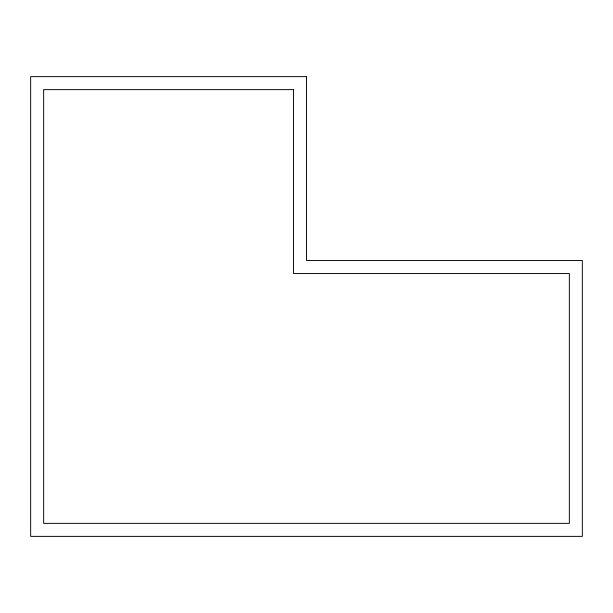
<?xml version="1.0" encoding="UTF-8"?>
<svg xmlns="http://www.w3.org/2000/svg" width="613" height="613" viewBox="0 0 613 613"><rect width="100%" height="100%" fill="white"/><g stroke="black" fill="none" stroke-linecap="round" stroke-linejoin="round"><path stroke-width="0.92" d="M306.5 76.625L30.65 76.625L30.65 536.375L582.35 536.375L582.35 260.525L306.5 260.525L306.5 76.625M293.497 89.628L43.653 89.628L43.653 523.372L569.347 523.372L569.347 273.528L293.497 273.528L293.497 89.628"/></g></svg>
